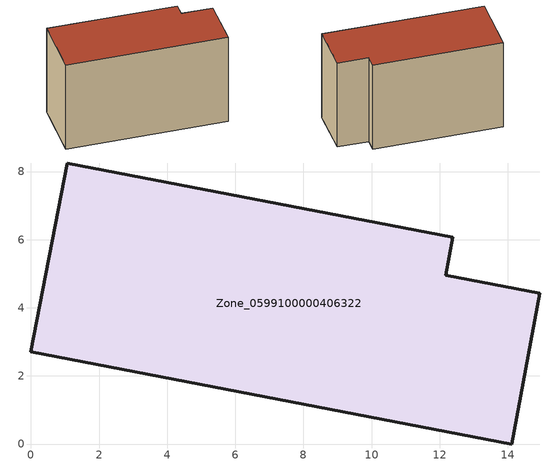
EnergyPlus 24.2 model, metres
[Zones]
Zone_0599100000406322
 floor ground (C_G): 0,2.71 1.07,8.25 12.39,6.07 12.18,4.96 14.93,4.43 14.12,0 z0
 wall outside (C_F): 14.12,0 14.93,4.43 12.18,4.96 12.39,6.07 1.07,8.25 0,2.71 14.12,0 z0:8.72
 roof outside (C_R): 1.07,8.25 0,2.71 14.12,0 14.93,4.43 12.18,4.96 12.39,6.07 z8.72
[BUILDING]
Pand.0599100000406322: North Axis=0; Terrain=City; Loads Convergence Tolerance Value=0.04; Temperature Convergence Tolerance Value=0.4; Solar Distribution=FullExterior; Maximum Number of Warmup Days=25; Minimum Number of Warmup Days=1
[Site:Location]
Rotterdam.The.Hague.AP_ZH_NLD Design_Conditions: Latitude=51.96; Longitude=4.45; Time Zone=1; Elevation=-4.5
[SITE:GROUNDTEMPERATURE:BUILDINGSURFACE]
18, 18, 18, 18, 18, 18, 18, 18, 18, 18, 18, 18
[MATERIAL] Thermal Absorptance=0.9; Solar Absorptance=0.7; Visible Absorptance=0.7
Name | Roughness | Thickness | Conductivity | Density | Specific Heat
G.TI.1992-2005 | MediumSmooth | 0.15 | 0.06 | 540 | 1210
F.TI.1992-2005 | Rough | 0.3 | 0.12 | 1920 | 840
R.TI.1992-2005 | MediumRough | 0.2 | 0.08 | 1500 | 1000
[CONSTRUCTION]
C_G: G.TI.1992-2005
C_F: F.TI.1992-2005
C_R: R.TI.1992-2005
[ZONE]
Zone_0599100000406322: Type=1; Multiplier=1; Ceiling Height=Autocalculate; Volume=Autocalculate; Floor Area=autocalculate; Part of Total Floor Area=Yes
[ZONEINFILTRATION:DESIGNFLOWRATE]
Infil_Zone_0599100000406322: Zone or ZoneList or Space or SpaceList=Zone_0599100000406322; Schedule=AlwaysOn; Design Flow Rate Calculation Method=Flow/Area; Flow Rate per Floor Area=0.0015; Constant Term Coefficient=1; Temperature Term Coefficient=0; Velocity Term Coefficient=0; Velocity Squared Term Coefficient=0
[HVACTEMPLATE:ZONE:IDEALLOADSAIRSYSTEM]
Zone_0599100000406322: Maximum Heating Supply Air Temperature=50; Minimum Cooling Supply Air Temperature=13; Maximum Heating Supply Air Humidity Ratio=0.0156; Minimum Cooling Supply Air Humidity Ratio=0.0077; Heating Limit=NoLimit; Cooling Limit=NoLimit; Dehumidification Control Type=ConstantSensibleHeatRatio; Cooling Sensible Heat Ratio=0.7; Dehumidification Setpoint=60; Humidification Control Type=None; Humidification Setpoint=30; Outdoor Air Method=None; Outdoor Air Flow Rate per Person=0.00944; Outdoor Air Flow Rate per Zone Floor Area=0; Outdoor Air Flow Rate per Zone=0; Demand Controlled Ventilation Type=None; Outdoor Air Economizer Type=NoEconomizer; Heat Recovery Type=None; Sensible Heat Recovery Effectiveness=0.7; Latent Heat Recovery Effectiveness=0.65
[ZONECONTROL:THERMOSTAT]
ThermostatControl_Zone_0599100000406322: Zone or ZoneList=Zone_0599100000406322; Control Type Schedule=DualSetpointControlType; Control 1=Thermostat_Zone_0599100000406322; Temperature Difference Between Cutout And Setpoint=0
[THERMOSTATSETPOINT:DUALSETPOINT]
Thermostat_Zone_0599100000406322: Heating Setpoint Temperature Schedule=HeatingSetpoint_Zone_0599100000406322; Cooling Setpoint Temperature Schedule=CoolingSetpoint_Zone_0599100000406322
[SCHEDULE:COMPACT]
HeatingSetpoint_Zone_0599100000406322: Through: 12/31, For: AllDays, Until: 24:00, 21
CoolingSetpoint_Zone_0599100000406322: Through: 12/31, For: AllDays, Until: 24:00, 24
DualSetpointControlType: Through: 12/31, For: AllDays, Until: 24:00, 4
AlwaysOn: Through: 12/31, For: AllDays, Until: 24:00, 1
